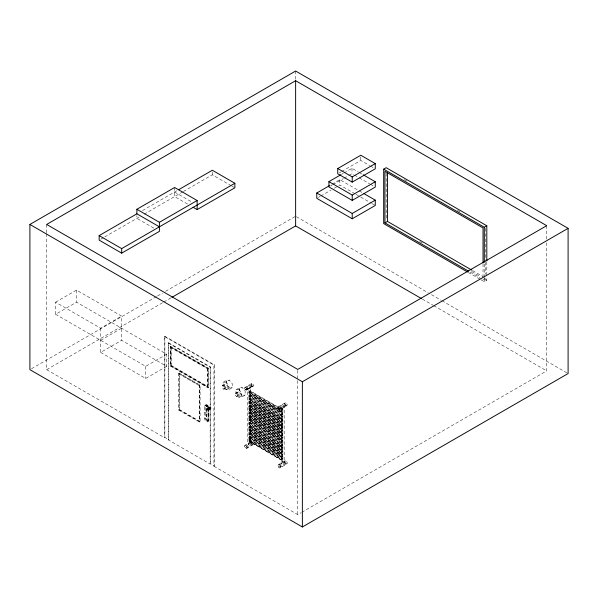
<?xml version="1.0" encoding="UTF-8"?>
<svg xmlns="http://www.w3.org/2000/svg" width="598" height="598" viewBox="0 0 598 598"><rect width="100%" height="100%" fill="white"/><g stroke="black" fill="none" stroke-linecap="round" stroke-linejoin="round"><path stroke-width="0.45" stroke-dasharray="2.99 2.24" d="M206.28 406.446L206.317 406.132A1.316 0.762 60 0 1 207.214 405.855A1.316 0.762 60 0 1 208.119 407.171L208.119 420.073A1.316 0.762 60 0 1 207.214 420.349A1.316 0.762 60 0 1 206.317 419.034L206.28 406.446L206.736 405.885A1.316 0.762 60 0 1 207.633 405.608A1.316 0.762 60 0 1 208.538 406.932L208.538 419.826A1.316 0.762 60 0 1 207.633 420.11A1.316 0.762 60 0 1 206.736 418.787L206.699 406.199M248.955 392.438L250.211 390.875L282.42 409.473L282.839 410.064L281.583 411.633L248.955 392.438L281.583 411.633M248.955 395.906L250.211 394.344L282.42 412.941L282.839 413.532L281.583 415.102L248.955 395.906L281.583 415.102M249.373 393.036L250.637 391.473L250.211 390.875M248.955 399.374L250.211 397.812L282.42 416.41L282.839 417L281.583 418.57L248.955 399.374L281.583 418.57M249.373 396.504L250.211 396.018L250.637 394.942L250.211 394.344M248.955 402.843L250.211 401.28L282.42 419.878L282.839 420.469L281.583 422.039L248.955 402.843L281.583 422.039M249.373 399.972L250.211 399.486L250.637 398.41L250.211 397.812M248.955 406.311L250.211 404.749L282.42 423.347L282.839 423.937L281.583 425.507L248.955 406.311L281.583 425.507M249.373 403.441L250.637 401.878L250.211 401.28M248.955 409.78L250.211 408.217L282.42 426.808L282.839 427.406L282.42 428.489L281.583 428.975L248.955 409.78L281.583 428.975M249.373 406.909L250.637 405.347L250.211 404.749M248.955 413.248L250.211 411.686L282.42 430.276L282.839 430.874L281.583 432.444L248.955 413.248L281.583 432.444M249.373 410.378L250.211 409.892L250.637 408.815L250.211 408.217M248.955 416.716L250.211 415.154L282.42 433.744L282.839 434.342L281.583 435.905L248.955 416.716L281.583 435.905M249.373 413.846L250.637 412.284L250.211 411.686M249.373 417.314L250.637 415.752L250.211 415.154M248.955 420.185L250.211 418.622L282.42 437.213L282.839 437.811L281.583 439.373L248.955 420.185L281.583 439.373M249.373 420.783L250.637 419.22L250.211 418.622M248.955 423.653L250.211 422.091L282.42 440.681L282.839 441.279L282.42 442.363L281.583 442.841L249.373 424.251L248.955 423.653L282.002 442.602M249.373 424.251L250.637 422.689L250.211 422.091M248.955 427.122L250.211 425.559L282.42 444.15L282.839 444.748L282.42 445.831L281.583 446.31L248.955 427.122L281.583 446.31M249.373 427.72L250.637 426.157L250.211 425.559M248.955 430.59L250.211 429.028L282.42 447.618L282.839 448.216L281.583 449.778L248.955 430.59L281.583 449.778M249.373 431.188L250.637 429.618L250.211 429.028M248.955 434.058L250.211 432.496L282.42 451.086L282.839 451.684L281.583 453.247L248.955 434.058L281.583 453.247M248.955 437.527L250.211 435.964L282.42 454.555L282.839 455.153L281.583 456.715L248.955 437.527L281.583 456.715M249.373 434.656L250.637 433.087L250.211 432.496M248.955 440.995L250.211 439.433L282.42 458.023L282.839 458.621L281.583 460.183L248.955 440.995L281.583 460.183M249.373 438.125L250.637 436.555L250.211 435.964M249.373 441.593L250.637 440.023L250.211 439.433M281.165 411.035L282.42 409.473M281.165 414.504L282.42 412.941M281.165 417.972L282.42 416.41M281.165 421.44L282.42 419.878M281.165 424.909L282.42 423.347M281.165 428.377L282.42 426.808M281.165 431.846L282.42 430.276M281.165 435.314L282.42 433.744M281.165 438.783L282.42 437.213M282.42 440.681L281.583 441.167L281.165 442.251L281.583 442.841M281.165 445.719L282.42 444.15M281.165 449.188L282.42 447.618M281.165 452.649L282.42 451.086M281.165 456.117L282.42 454.555M281.165 459.585L282.42 458.023M244.612 388.109L245.195 387.28L251.9 383.408L253.074 384.08L253.657 385.59L253.074 386.42L246.369 390.292L245.195 389.619L244.612 388.109L251.317 384.237L251.9 383.408M246.369 390.292L246.952 389.462L253.657 385.59M244.462 446.108L245.12 445.174L251.825 441.302L251.167 442.236L244.462 446.108L245.12 447.812L246.443 448.575L253.148 444.703L253.806 443.761L253.148 442.064L246.443 445.936L245.12 445.174M246.443 448.575L247.101 447.633L253.806 443.761M278.063 407.425L278.646 406.588L285.351 402.716L286.696 403.493L287.279 405.003L286.651 405.893L279.946 409.772L278.69 409.039L278.063 407.425L284.768 403.553L285.351 402.716M279.946 409.772L280.574 408.875L287.279 405.003M277.98 465.461L278.646 464.511L285.358 460.639L286.696 461.409L287.361 463.136L286.696 464.085L279.984 467.957L278.646 467.188L277.98 465.461L284.685 461.589L285.358 460.639M279.984 467.957L280.656 467.008L287.361 463.136M142.503 210.571L177.015 190.65M100.763 239.207L103.97 237.354M104.77 236.89L139.289 216.969M144.103 214.189L182.637 191.943M183.437 191.48L212.335 174.795L230.843 185.477M55.577 302.199L76.537 290.097L121.596 316.11L121.596 340.314L166.663 366.327L166.663 354.233L76.537 302.199L55.577 314.294L55.577 302.199L100.636 328.212L121.596 316.11M339.328 172.837L340.912 171.918M341.712 171.462L360.788 160.443L369.639 165.556M341.652 174.28L343.245 173.36M344.037 172.897L351.99 168.307L358.411 172.015M331.883 184.274L339.828 179.684L358.359 190.381M330.522 186.03L332.114 185.111M332.907 184.647L343.245 178.682M344.037 178.226L348.014 175.932M348.806 175.468L351.99 173.637L353.59 174.564M318.368 197.4L319.952 196.48M320.752 196.024L331.083 190.059M334.267 188.221L339.828 185.006L355.137 193.842M31.515 368.727L156.706 296.451M157.513 295.98L162.357 293.184M165.594 291.316L294.821 216.708M46.666 233.758L46.666 369.661L163.067 302.461M163.874 301.99L171.148 297.789M100.636 340.314L121.596 328.212M100.636 328.212L100.636 352.416L121.596 340.314M164.457 336.502L164.876 336.263L214.346 364.817L214.346 465.984L213.927 466.223L213.927 365.057L164.457 336.502L164.457 437.669L164.876 437.422L168.651 439.605L168.651 342.796L168.232 343.035L168.232 439.844L210.152 464.048L210.571 463.801L214.346 465.984M170.325 346.668L170.744 346.421L208.47 368.204L208.47 387.564L208.052 387.81L170.325 366.028L170.325 346.668L208.052 368.45L208.47 368.204M170.923 347.692L171.342 347.453L207.88 368.547L207.88 386.54L207.461 386.786L170.923 365.684L170.923 347.692L207.461 368.787L207.88 368.547M55.577 314.294L145.703 366.327L166.663 354.233M100.636 352.416L145.703 378.429L166.663 366.327M170.325 366.028L170.744 365.789L208.47 387.564M170.923 365.684L171.342 365.445L207.88 386.54M178.712 373.287L179.131 373.047L200.091 385.149L200.091 421.934L199.672 422.173L178.712 410.079L178.712 373.287L199.672 385.389L199.672 422.173M168.232 343.035L210.152 367.239L210.571 366.993L210.571 463.801M213.927 365.057L214.346 364.817M178.712 410.079L179.549 409.593L179.549 373.765L179.131 374.012L199.254 385.628L200.091 385.149M223.114 382.316L226.47 380.38L229.37 380.119L232.278 383.729L232.278 387.601L228.922 389.537L226.022 389.799L223.114 386.188L223.114 382.316L226.022 382.055L229.37 380.119M222.209 385.77L224.721 384.312L226.022 384.2L227.315 385.815L227.315 387.541L224.803 388.992L223.503 389.104L222.209 387.497L222.209 385.77L223.503 385.65L226.022 384.2M223.503 389.104L226.022 387.654L227.315 387.541M226.022 389.799L229.37 387.863L232.278 387.601M205.189 405.362L206.033 404.876L210.571 407.29L210.937 408.247L209.315 409.002L208.941 408.546L210.197 407.814L210.937 408.247M205.376 405.758L209.569 408.18L209.569 407.687L205.376 405.265L205.376 405.758L206.004 405.399L210.197 407.814M208.896 420.237L208.052 420.723A2.37 1.368 60 0 1 206.377 421.695A2.37 1.368 60 0 1 204.703 418.787L204.703 406.446L205.54 405.96A2.37 1.368 60 0 1 207.214 404.995A2.37 1.368 60 0 1 208.896 407.896L208.896 420.237A2.37 1.368 60 0 1 207.214 421.209A2.37 1.368 60 0 1 205.54 418.301L205.54 405.96M206.557 405.788L206.975 405.541M235.993 389.747L239.342 387.81L242.25 387.549L245.15 391.167L245.15 395.039L241.801 396.975L238.894 397.229L235.993 393.619L235.993 389.747L238.894 389.485L242.25 387.549M208.156 407.53L208.575 407.283M206.901 408.569L208.052 408.262L208.784 409.174L208.366 410.392L207.633 410.452L206.901 408.569L208.896 407.896M207.499 408.546L209.315 407.769L209.868 408.464L209.868 409.204L208.612 409.929L208.052 409.981L207.499 408.546L209.315 407.769M210.197 407.32L208.941 408.045L210.571 407.29M206.901 409.54L207.319 408.322M207.499 409.286L208.754 408.561L208.754 407.814M235.178 393.32L238.894 391.757L240.097 393.252L240.097 394.852L237.578 396.302L236.382 396.414L235.178 394.919L235.178 393.32L238.894 391.757M210.937 407.754L208.612 409.189L208.052 408.494M208.366 410.392L208.784 409.174M209.315 409.002L210.571 408.277M208.052 409.981L209.868 409.204M245.195 387.28L246.369 387.953L253.074 384.08M207.633 410.452L208.784 410.146M204.703 412.493L205.54 412.015M245.195 389.619L251.9 385.747L253.074 386.42M206.28 412.441L206.699 412.194M245.778 389.956L252.491 386.084M236.382 396.414L240.097 394.852M208.156 413.524L208.575 413.278M208.052 414.429L208.896 413.951M238.894 397.229L242.25 395.293L245.15 395.039M168.232 439.844L168.651 439.605M204.703 418.787L205.54 418.301M206.28 418.675L206.699 418.428M208.156 419.759L208.575 419.519M207.872 420.416L208.298 420.17M207.566 421.807L208.403 421.328M485.546 278.055L483.035 279.513L480.62 278.115M481.098 279.842L484.29 281.688L486.809 280.238L486.809 276.545M278.646 406.588L279.991 407.365L286.696 403.493M281.165 407.567L282.503 408.337L282.503 463.831L281.165 463.054L281.165 407.567L282.839 406.603L284.177 407.373L284.177 462.859L282.839 462.09L282.839 406.603M278.69 409.039L285.396 405.167L286.651 405.893M279.318 409.406L286.023 405.534M245.12 447.812L251.825 443.94L253.148 444.703M278.646 464.511L279.984 465.281L286.696 461.409M278.646 467.188L285.358 463.315L286.696 464.085M213.927 466.223L297.759 514.624L300.996 512.763M301.803 512.292L546.721 370.887L546.721 240.575M404.345 179.624L407.559 181.478M457.41 210.264L460.624 212.118M370.446 166.02L374.468 168.344M359.211 172.478L362.425 174.339M354.397 175.027L358.411 177.344M359.211 177.808L369.654 183.833M370.454 184.296L373.668 186.15M359.166 190.844L362.388 192.706M355.945 194.313L359.966 196.637M360.773 197.101L371.246 203.148M372.053 203.612L375.275 205.473M472.682 270.632L483.139 276.665M419.736 241.517L422.928 243.356M471.635 271.477L480.418 276.545M484.41 278.855L486.809 280.238M470.17 272.083L479.82 277.651M468.324 272.471L480.299 279.386M296.436 216.708L428.228 292.796M431.457 294.665L441.16 300.263M441.967 300.734L567.293 373.085M231.65 185.941L234.865 187.802M422.382 299.105L432.885 305.167M433.692 305.63L546.721 370.887M174.609 192.04L191.51 201.795M187.48 204.008L174.609 196.578L174.609 187.495M153.783 228.115L136.882 218.352L136.882 215.631M168.651 342.796L210.571 366.993M250.637 391.473L282.839 410.064M249.373 391.361L281.583 409.951M250.211 392.55L282.42 411.147M249.792 392.796L282.002 411.387M250.637 394.942L282.839 413.532M249.792 394.59L282.002 413.181M249.373 394.83L281.583 413.42M250.211 396.018L282.42 414.616M250.637 398.41L282.839 417M249.373 398.298L281.583 416.888M250.211 399.486L282.42 418.084M249.792 399.733L282.002 418.323M250.637 401.878L282.839 420.469M249.792 401.52L282.002 420.117M249.373 401.766L281.583 420.357M250.211 402.955L282.42 421.553M249.792 403.202L282.002 421.792M250.637 405.347L282.839 423.937M249.792 404.988L282.002 423.586M249.373 405.235L281.583 423.825M250.211 406.423L282.42 425.021M249.792 406.67L282.002 425.26M250.637 408.815L282.839 427.406M249.792 408.456L282.002 427.054M249.373 408.703L281.583 427.293M250.211 409.892L282.42 428.489M249.792 410.138L282.002 428.729M250.637 412.284L282.839 430.874M249.792 411.925L282.002 430.523M249.373 412.172L281.583 430.762M250.211 413.36L282.42 431.958M249.792 413.607L282.002 432.197M250.637 415.752L282.839 434.342M249.792 415.393L282.002 433.991M249.373 415.64L281.583 434.23M250.211 416.828L282.42 435.426M249.792 417.075L282.002 435.665M250.637 419.22L282.839 437.811M249.792 418.862L282.002 437.459M249.373 419.108L281.583 437.699M250.211 420.297L282.42 438.895M249.792 420.544L282.002 439.134M250.637 422.689L282.839 441.279M249.792 422.33L282.002 440.928M249.373 422.577L281.583 441.167M250.211 423.765L282.42 442.363M250.637 426.157L282.839 444.748M249.792 425.798L282.002 444.396M249.373 426.045L281.583 444.635M250.211 427.234L282.42 445.831M249.792 427.473L282.002 446.071M250.637 429.618L282.839 448.216M249.792 429.267L282.002 447.865M249.373 429.506L281.583 448.104M250.211 430.702L282.42 449.3M249.792 430.941L282.002 449.539M250.637 433.087L282.839 451.684M249.792 432.735L282.002 451.333M249.373 432.974L281.583 451.572M250.211 434.17L282.42 452.768M249.792 434.41L282.002 453.007M250.637 436.555L282.839 455.153M249.792 436.204L282.002 454.801M249.373 436.443L281.583 455.041M250.211 437.639L282.42 456.229M249.792 437.878L282.002 456.476M249.792 439.672L282.839 458.621M249.373 439.911L281.583 458.509M250.211 441.107L282.42 459.698M249.792 441.346L282.002 459.944M179.549 409.593L199.672 421.216L199.254 421.455L199.254 385.628M200.091 421.934L179.131 409.832L179.131 373.047M46.666 369.661L164.457 437.669M238.894 389.485L241.801 393.103L241.801 396.975M242.25 395.293L239.342 391.683L239.342 387.81M238.894 394.964L237.69 393.469L237.69 391.869M236.382 393.207L237.578 394.702L237.578 396.302M226.022 382.055L228.922 385.665L228.922 389.537M229.37 387.863L226.47 384.252L226.47 380.38M226.022 387.654L224.721 386.046L224.721 384.312M223.503 385.65L224.803 387.265L224.803 388.992M209.315 408.015L209.681 408.972M208.754 408.561L209.315 409.256M207.633 408.501L208.366 409.413M207.319 409.301L208.052 410.213M284.768 403.553L285.396 405.167M279.991 407.365L280.574 408.875M284.685 461.589L285.358 463.315M251.317 384.237L251.9 385.747M279.984 465.281L280.656 467.008M246.369 387.953L246.952 389.462M251.167 442.236L251.825 443.94M246.443 445.936L247.101 447.633M546.721 225.678L546.721 239.641M486.809 261.774L486.809 275.618M485.546 228.346L485.546 261.49M485.546 262.41L485.546 274.377M484.29 264.152L484.29 277.995M484.29 278.922L484.29 281.688M483.035 263.86L483.035 277.666M386.203 173.233L386.203 220.303M360.788 156.975L360.788 160.443M351.99 168.307L351.99 173.637M339.828 179.684L339.828 185.006M297.759 370.349L297.759 379.655M297.759 380.582L297.759 514.624M295.629 71.027L295.629 80.341M212.335 172.067L212.335 174.795M210.152 367.239L210.152 464.048M208.052 368.45L208.052 387.81M208.052 420.723L208.052 408.382A2.37 1.368 60 0 0 206.377 405.474A2.37 1.368 60 0 0 204.703 406.446M207.461 368.787L207.461 386.786M206.004 404.906L206.004 405.399M171.342 347.453L171.342 365.445M170.744 346.421L170.744 365.789M164.876 336.263L164.876 437.422M145.703 366.327L145.703 378.429M76.537 290.097L76.537 302.199M46.666 224.444L46.666 232.824M250.637 387.915L249.314 387.153L249.314 442.752L250.637 443.514L250.637 387.915M248.955 388.887L247.639 388.124L247.639 443.716L248.955 444.478L248.955 388.887"/><path stroke-width="0.9" d="M29.9 224.444L295.629 71.027L568.1 228.339L568.1 373.556L302.371 526.973L29.9 369.661L29.9 224.444L302.371 381.756L568.1 228.339M295.629 80.715L46.666 224.444L297.759 369.415L546.721 225.678L295.629 80.715L295.629 225.924L421.575 298.641M197.138 200.509L159.412 222.292L159.412 231.366L121.686 253.148L99.156 240.134L99.156 235.597L136.882 213.815L136.882 209.278L174.609 187.495L197.138 200.509L197.138 209.584L193.117 207.259M178.623 189.723L212.335 170.258L234.865 183.265L234.865 187.802L197.138 209.584M99.156 235.597L121.686 248.611L234.865 183.265M337.735 168.554L360.788 155.241L375.275 163.605L375.275 168.808L352.222 182.113L337.735 173.756L337.735 168.554L352.222 176.911L375.275 163.605M363.233 174.803L375.275 181.755L375.275 187.077L352.222 200.39L328.93 186.942L328.93 181.62L340.86 174.736M363.995 193.64L375.275 200.151L375.275 205.473L352.222 218.786L316.776 198.319L316.776 192.997L329.498 185.649M467.524 272.008L383.684 223.607L383.684 169.152L386.203 167.702L486.809 225.782L486.809 260.855M171.955 297.326L295.629 225.924M328.93 181.62L352.222 195.068L375.275 181.755M316.776 192.997L352.222 213.456L375.275 200.151M483.035 262.941L483.035 227.958L384.94 171.327L384.94 222.882L387.459 221.424L471.882 270.169M383.684 169.152L484.29 227.233L486.809 225.782M384.94 222.882L468.563 271.156M136.882 209.278L159.412 222.292M136.882 213.815L159.412 226.829M484.29 227.233L484.29 262.305M387.459 172.635L387.459 221.424M352.222 176.911L352.222 182.113M352.222 195.068L352.222 200.39M352.222 213.456L352.222 218.786M302.371 381.756L302.371 526.973M121.686 248.611L121.686 253.148"/></g></svg>
